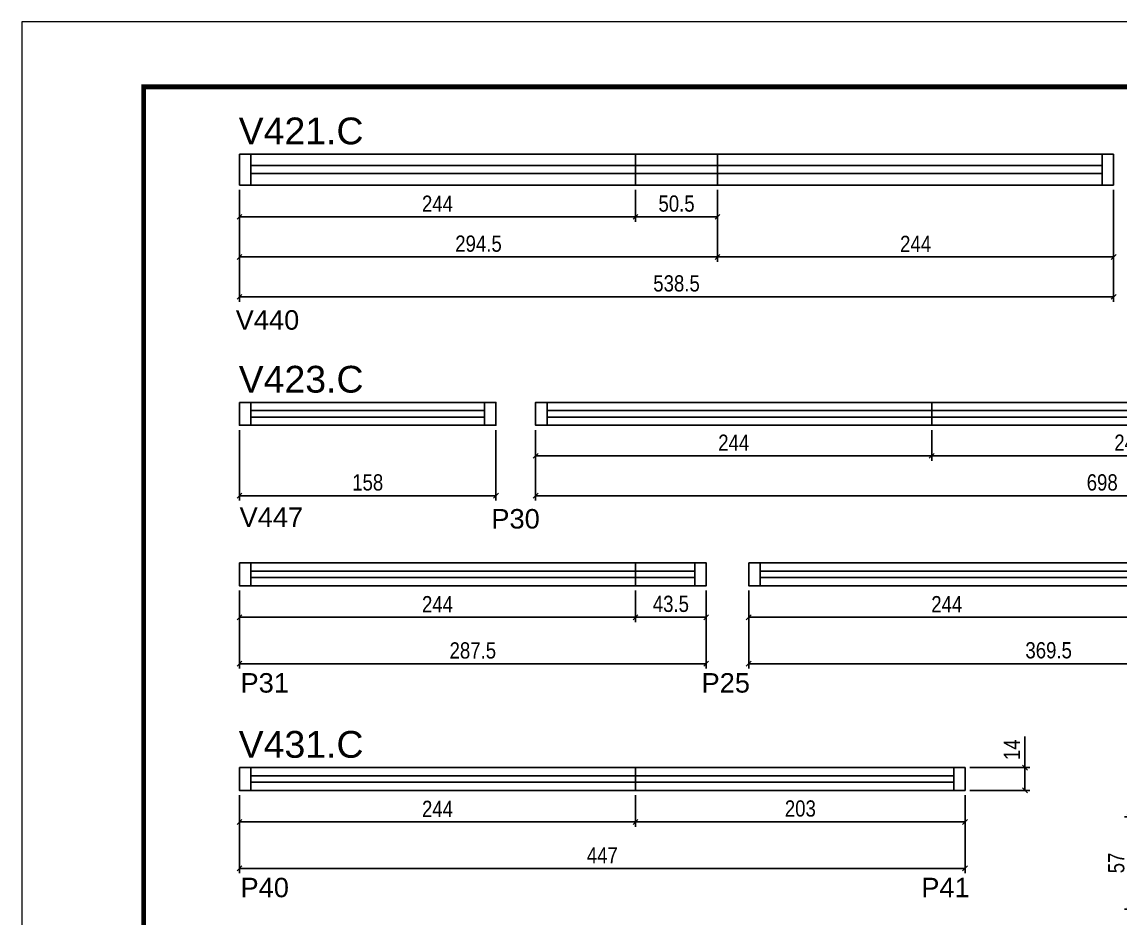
# Model space of a CAD drawing. Extents: x 1959 to 8212, y 239 to 4735.
# Drawn here: x 5142 to 5819, y 3035 to 3587 of the extents above; entities that cross this region are included whole.
import ezdxf

# ---------------------------------------------------------------- set-up
doc = ezdxf.new("R2010")
doc.units = 0
doc.linetypes.add('DASHED', pattern=[0.75, 0.5, -0.25])
for name, color, linetype in [('5', 5, 'Continuous'), ('COTA', 241, 'Continuous'), ('NOMENCLATURA', 7, 'Continuous'), ('Painéis', 200, 'Continuous'), ('SARR_2.2x7', 40, 'Continuous'), ('SARR_EDITAR', 141, 'Continuous')]:
    doc.layers.add(name, color=color, linetype=linetype)
doc.layers.add('Folhas', color=255, linetype='Continuous', lineweight=9)
doc.layers.add('SARRAFO DE PRESSAO', color=251, linetype='DASHED', lineweight=9)
doc.styles.add('COTA TECNICA', font='techl___.ttf', dxfattribs={"height": 10})
doc.styles.add('COTA TECNICA-50', font='techl___.ttf', dxfattribs={"height": 10})
doc.styles.get("Standard").update_dxf_attribs({"font": 'arial.ttf'})
doc.dimstyles.new('COTA PAINEL-50', dxfattribs={"dimtxt": 10, "dimasz": 3, "dimexe": 3, "dimexo": 3, "dimgap": 3, "dimtad": 1, "dimdec": 1, "dimzin": 12, "dimdsep": 46, "dimtxsty": 'COTA TECNICA-50', "dimblk1": 'OBLIQUE', "dimblk2": 'OBLIQUE', "dimsah": 1, "dimcen": 0.9, "dimclrd": 4, "dimclre": 4, "dimclrt": 240, "dimadec": 1, "dimazin": 3, "dimtfac": 1, "dimtdec": 1, "dimtmove": 0, "dimatfit": 3, "dimfxl": 1, "dimtolj": 1, "dimtzin": 12, "dimarcsym": 0})
doc.dimstyles.new('PAINEL', dxfattribs={"dimtxt": 10, "dimasz": 3, "dimexe": 3, "dimexo": 3, "dimgap": 3, "dimtad": 1, "dimdec": 1, "dimzin": 12, "dimdsep": 46, "dimtxsty": 'COTA TECNICA', "dimblk1": 'OBLIQUE', "dimblk2": 'OBLIQUE', "dimsah": 1, "dimcen": 0.9, "dimclrd": 4, "dimclre": 4, "dimclrt": 240, "dimadec": 1, "dimazin": 3, "dimtfac": 1, "dimtdec": 1, "dimtmove": 0, "dimatfit": 3, "dimfxl": 1, "dimtolj": 1, "dimtzin": 12, "dimarcsym": 0})

# ---------------------------------------------------------------- blocks, each defined once
blk = doc.blocks.new('9999999999')
at = {"layer": 'Folhas'}
blk.add_lwpolyline([(98138.98, 34190.21), (99623.98, 34190.21), (99623.98, 35240.21), (98138.98, 35240.21)], close=True, dxfattribs=at)
at = {"layer": 'Folhas', "color": 30, "const_width": 3}
blk.add_lwpolyline([(98213.98, 34230.21), (99583.98, 34230.21), (99583.98, 35200.21), (98213.98, 35200.21)], close=True, dxfattribs=at)
blk = doc.blocks.new('_Oblique')
at = {"color": 0, "linetype": 'ByBlock', "lineweight": -2}
blk.add_line((-0.5, -0.5), (0.5, 0.5), dxfattribs=at)
blk = doc.blocks.new('*D209')
at = {"layer": 'COTA', "color": 4, "lineweight": -2, "transparency": 16777216}
for p, q in [((5276.25, 3483.23), (5276.25, 3414.35)), ((5814.75, 3483.23), (5814.75, 3414.35)), ((5814.75, 3417.35), (5276.25, 3417.35))]:
    blk.add_line(p, q, dxfattribs=at)
at = {"layer": 'Defpoints', "color": 0, "transparency": 16777216}
for p in [(5276.25, 3486.23), (5814.75, 3486.23), (5276.25, 3417.35)]:
    blk.add_point(p, dxfattribs=at)
at = {"layer": 'COTA', "color": 4, "lineweight": -2, "transparency": 16777216, "xscale": 3, "yscale": 3, "zscale": 3, "rotation": 180}
blk.add_blockref('_Oblique', (5276.25, 3417.35), dxfattribs=at)
at = {"layer": 'COTA', "color": 4, "lineweight": -2, "transparency": 16777216, "xscale": 3, "yscale": 3, "zscale": 3}
blk.add_blockref('_Oblique', (5814.75, 3417.35), dxfattribs=at)
at = {"layer": 'COTA', "color": 240, "transparency": 16777216, "insert": (5545.5, 3425.59), "char_height": 10, "attachment_point": 5, "style": 'COTA TECNICA'}
blk.add_mtext('\\A1;538.5', dxfattribs=at)
blk = doc.blocks.new('*D210')
at = {"layer": 'COTA', "color": 4, "lineweight": -2, "transparency": 16777216}
for p, q in [((5276.25, 3483.23), (5276.25, 3438.93)), ((5570.75, 3483.23), (5570.75, 3438.93)), ((5276.25, 3441.93), (5570.75, 3441.93))]:
    blk.add_line(p, q, dxfattribs=at)
at = {"layer": 'Defpoints', "color": 0, "transparency": 16777216}
for p in [(5276.25, 3486.23), (5570.75, 3486.23), (5570.75, 3441.93)]:
    blk.add_point(p, dxfattribs=at)
at = {"layer": 'COTA', "color": 4, "lineweight": -2, "transparency": 16777216, "xscale": 3, "yscale": 3, "zscale": 3, "rotation": 180}
blk.add_blockref('_Oblique', (5276.25, 3441.93), dxfattribs=at)
at = {"layer": 'COTA', "color": 4, "lineweight": -2, "transparency": 16777216, "xscale": 3, "yscale": 3, "zscale": 3}
blk.add_blockref('_Oblique', (5570.75, 3441.93), dxfattribs=at)
at = {"layer": 'COTA', "color": 240, "transparency": 16777216, "insert": (5423.5, 3450.07), "char_height": 10, "attachment_point": 5, "style": 'COTA TECNICA'}
blk.add_mtext('\\A1;294.5', dxfattribs=at)
blk = doc.blocks.new('*D211')
at = {"layer": 'COTA', "color": 4, "lineweight": -2, "transparency": 16777216}
for p, q in [((5570.75, 3483.23), (5570.75, 3438.93)), ((5814.75, 3483.23), (5814.75, 3438.93)), ((5570.75, 3441.93), (5814.75, 3441.93))]:
    blk.add_line(p, q, dxfattribs=at)
at = {"layer": 'Defpoints', "color": 0, "transparency": 16777216}
for p in [(5570.75, 3486.23), (5814.75, 3486.23), (5814.75, 3441.93)]:
    blk.add_point(p, dxfattribs=at)
at = {"layer": 'COTA', "color": 4, "lineweight": -2, "transparency": 16777216, "xscale": 3, "yscale": 3, "zscale": 3, "rotation": 180}
blk.add_blockref('_Oblique', (5570.75, 3441.93), dxfattribs=at)
at = {"layer": 'COTA', "color": 4, "lineweight": -2, "transparency": 16777216, "xscale": 3, "yscale": 3, "zscale": 3}
blk.add_blockref('_Oblique', (5814.75, 3441.93), dxfattribs=at)
at = {"layer": 'COTA', "color": 240, "transparency": 16777216, "insert": (5692.75, 3450), "char_height": 10, "attachment_point": 5, "style": 'COTA TECNICA'}
blk.add_mtext('\\A1;244', dxfattribs=at)
blk = doc.blocks.new('*D212')
at = {"layer": 'COTA', "color": 4, "lineweight": -2, "transparency": 16777216}
for p, q in [((5276.25, 3483.23), (5276.25, 3463.64)), ((5520.25, 3483.23), (5520.25, 3463.64)), ((5276.25, 3466.64), (5520.25, 3466.64))]:
    blk.add_line(p, q, dxfattribs=at)
at = {"layer": 'Defpoints', "color": 0, "transparency": 16777216}
for p in [(5276.25, 3486.23), (5520.25, 3486.23), (5520.25, 3466.64)]:
    blk.add_point(p, dxfattribs=at)
at = {"layer": 'COTA', "color": 4, "lineweight": -2, "transparency": 16777216, "xscale": 3, "yscale": 3, "zscale": 3, "rotation": 180}
blk.add_blockref('_Oblique', (5276.25, 3466.64), dxfattribs=at)
at = {"layer": 'COTA', "color": 4, "lineweight": -2, "transparency": 16777216, "xscale": 3, "yscale": 3, "zscale": 3}
blk.add_blockref('_Oblique', (5520.25, 3466.64), dxfattribs=at)
at = {"layer": 'COTA', "color": 240, "transparency": 16777216, "insert": (5398.25, 3474.72), "char_height": 10, "attachment_point": 5, "style": 'COTA TECNICA'}
blk.add_mtext('\\A1;244', dxfattribs=at)
blk = doc.blocks.new('*D213')
at = {"layer": 'COTA', "color": 4, "lineweight": -2, "transparency": 16777216}
for p, q in [((5520.25, 3483.23), (5520.25, 3463.64)), ((5570.75, 3483.23), (5570.75, 3463.64)), ((5520.25, 3466.64), (5570.75, 3466.64))]:
    blk.add_line(p, q, dxfattribs=at)
at = {"layer": 'Defpoints', "color": 0, "transparency": 16777216}
for p in [(5520.25, 3486.23), (5570.75, 3486.23), (5570.75, 3466.64)]:
    blk.add_point(p, dxfattribs=at)
at = {"layer": 'COTA', "color": 4, "lineweight": -2, "transparency": 16777216, "xscale": 3, "yscale": 3, "zscale": 3, "rotation": 180}
blk.add_blockref('_Oblique', (5520.25, 3466.64), dxfattribs=at)
at = {"layer": 'COTA', "color": 4, "lineweight": -2, "transparency": 16777216, "xscale": 3, "yscale": 3, "zscale": 3}
blk.add_blockref('_Oblique', (5570.75, 3466.64), dxfattribs=at)
at = {"layer": 'COTA', "color": 240, "transparency": 16777216, "insert": (5545.5, 3474.75), "char_height": 10, "attachment_point": 5, "style": 'COTA TECNICA'}
blk.add_mtext('\\A1;50.5', dxfattribs=at)
blk = doc.blocks.new('*D225')
at = {"layer": 'COTA', "color": 4, "linetype": 'ByBlock', "lineweight": -2, "transparency": 16777216}
for p, q in [((5276.25, 3335.32), (5276.25, 3291.89)), ((5434.25, 3335.32), (5434.25, 3291.89)), ((5276.25, 3294.89), (5434.25, 3294.89))]:
    blk.add_line(p, q, dxfattribs=at)
at = {"layer": 'Defpoints', "color": 0, "linetype": 'ByBlock', "transparency": 16777216}
for p in [(5276.25, 3338.32), (5434.25, 3338.32), (5434.25, 3294.89)]:
    blk.add_point(p, dxfattribs=at)
at = {"layer": 'COTA', "color": 4, "linetype": 'ByBlock', "lineweight": -2, "transparency": 16777216, "xscale": 3, "yscale": 3, "zscale": 3, "rotation": 180}
blk.add_blockref('_Oblique', (5276.25, 3294.89), dxfattribs=at)
at = {"layer": 'COTA', "color": 4, "linetype": 'ByBlock', "lineweight": -2, "transparency": 16777216, "xscale": 3, "yscale": 3, "zscale": 3}
blk.add_blockref('_Oblique', (5434.25, 3294.89), dxfattribs=at)
at = {"layer": 'COTA', "color": 240, "linetype": 'ByBlock', "transparency": 16777216, "insert": (5355.25, 3303.03), "char_height": 10, "attachment_point": 5, "style": 'COTA TECNICA-50'}
blk.add_mtext('\\A1;158', dxfattribs=at)
blk = doc.blocks.new('*D218')
at = {"layer": 'COTA', "color": 4, "linetype": 'ByBlock', "lineweight": -2, "transparency": 16777216}
for p, q in [((5458.71, 3335.32), (5458.71, 3316.47)), ((5702.71, 3335.32), (5702.71, 3316.47)), ((5458.71, 3319.47), (5702.71, 3319.47))]:
    blk.add_line(p, q, dxfattribs=at)
at = {"layer": 'Defpoints', "color": 0, "linetype": 'ByBlock', "transparency": 16777216}
for p in [(5458.71, 3338.32), (5702.71, 3338.32), (5702.71, 3319.47)]:
    blk.add_point(p, dxfattribs=at)
at = {"layer": 'COTA', "color": 4, "linetype": 'ByBlock', "lineweight": -2, "transparency": 16777216, "xscale": 3, "yscale": 3, "zscale": 3, "rotation": 180}
blk.add_blockref('_Oblique', (5458.71, 3319.47), dxfattribs=at)
at = {"layer": 'COTA', "color": 4, "linetype": 'ByBlock', "lineweight": -2, "transparency": 16777216, "xscale": 3, "yscale": 3, "zscale": 3}
blk.add_blockref('_Oblique', (5702.71, 3319.47), dxfattribs=at)
at = {"layer": 'COTA', "color": 240, "linetype": 'ByBlock', "transparency": 16777216, "insert": (5580.71, 3327.55), "char_height": 10, "attachment_point": 5, "style": 'COTA TECNICA-50'}
blk.add_mtext('\\A1;244', dxfattribs=at)
blk = doc.blocks.new('*D219')
at = {"layer": 'COTA', "color": 4, "linetype": 'ByBlock', "lineweight": -2, "transparency": 16777216}
for p, q in [((5702.71, 3335.32), (5702.71, 3316.47)), ((5946.71, 3335.32), (5946.71, 3316.47)), ((5702.71, 3319.47), (5946.71, 3319.47))]:
    blk.add_line(p, q, dxfattribs=at)
at = {"layer": 'Defpoints', "color": 0, "linetype": 'ByBlock', "transparency": 16777216}
for p in [(5702.71, 3338.32), (5946.71, 3338.32), (5946.71, 3319.47)]:
    blk.add_point(p, dxfattribs=at)
at = {"layer": 'COTA', "color": 4, "linetype": 'ByBlock', "lineweight": -2, "transparency": 16777216, "xscale": 3, "yscale": 3, "zscale": 3, "rotation": 180}
blk.add_blockref('_Oblique', (5702.71, 3319.47), dxfattribs=at)
at = {"layer": 'COTA', "color": 4, "linetype": 'ByBlock', "lineweight": -2, "transparency": 16777216, "xscale": 3, "yscale": 3, "zscale": 3}
blk.add_blockref('_Oblique', (5946.71, 3319.47), dxfattribs=at)
at = {"layer": 'COTA', "color": 240, "linetype": 'ByBlock', "transparency": 16777216, "insert": (5824.71, 3327.55), "char_height": 10, "attachment_point": 5, "style": 'COTA TECNICA-50'}
blk.add_mtext('\\A1;244', dxfattribs=at)
blk = doc.blocks.new('*D220')
at = {"layer": 'COTA', "color": 4, "lineweight": -2, "transparency": 16777216}
for p, q in [((5458.71, 3335.32), (5458.71, 3291.89)), ((6156.71, 3335.32), (6156.71, 3291.89)), ((5458.71, 3294.89), (6156.71, 3294.89))]:
    blk.add_line(p, q, dxfattribs=at)
at = {"layer": 'Defpoints', "color": 0, "transparency": 16777216}
for p in [(5458.71, 3338.32), (6156.71, 3338.32), (6156.71, 3294.89)]:
    blk.add_point(p, dxfattribs=at)
at = {"layer": 'COTA', "color": 4, "lineweight": -2, "transparency": 16777216, "xscale": 3, "yscale": 3, "zscale": 3, "rotation": 180}
blk.add_blockref('_Oblique', (5458.71, 3294.89), dxfattribs=at)
at = {"layer": 'COTA', "color": 4, "lineweight": -2, "transparency": 16777216, "xscale": 3, "yscale": 3, "zscale": 3}
blk.add_blockref('_Oblique', (6156.71, 3294.89), dxfattribs=at)
at = {"layer": 'COTA', "color": 240, "transparency": 16777216, "insert": (5807.71, 3303.03), "char_height": 10, "attachment_point": 5, "style": 'COTA TECNICA'}
blk.add_mtext('\\A1;698', dxfattribs=at)
blk = doc.blocks.new('*D222')
at = {"layer": 'COTA', "color": 4, "linetype": 'ByBlock', "lineweight": -2, "transparency": 16777216}
for p, q in [((5276.25, 3236.49), (5276.25, 3188.41)), ((5563.75, 3236.49), (5563.75, 3188.41)), ((5276.25, 3191.41), (5563.75, 3191.41))]:
    blk.add_line(p, q, dxfattribs=at)
at = {"layer": 'Defpoints', "color": 0, "linetype": 'ByBlock', "transparency": 16777216}
for p in [(5276.25, 3239.49), (5563.75, 3239.49), (5563.75, 3191.41)]:
    blk.add_point(p, dxfattribs=at)
at = {"layer": 'COTA', "color": 4, "linetype": 'ByBlock', "lineweight": -2, "transparency": 16777216, "xscale": 3, "yscale": 3, "zscale": 3, "rotation": 180}
blk.add_blockref('_Oblique', (5276.25, 3191.41), dxfattribs=at)
at = {"layer": 'COTA', "color": 4, "linetype": 'ByBlock', "lineweight": -2, "transparency": 16777216, "xscale": 3, "yscale": 3, "zscale": 3}
blk.add_blockref('_Oblique', (5563.75, 3191.41), dxfattribs=at)
at = {"layer": 'COTA', "color": 240, "linetype": 'ByBlock', "transparency": 16777216, "insert": (5420, 3199.54), "char_height": 10, "attachment_point": 5, "style": 'COTA TECNICA-50'}
blk.add_mtext('\\A1;287.5', dxfattribs=at)
blk = doc.blocks.new('*D223')
at = {"layer": 'COTA', "color": 4, "lineweight": -2, "transparency": 16777216}
for p, q in [((5276.25, 3236.49), (5276.25, 3217.03)), ((5520.25, 3236.49), (5520.25, 3217.03)), ((5276.25, 3220.03), (5520.25, 3220.03))]:
    blk.add_line(p, q, dxfattribs=at)
at = {"layer": 'Defpoints', "color": 0, "transparency": 16777216}
for p in [(5276.25, 3239.49), (5520.25, 3239.49), (5520.25, 3220.03)]:
    blk.add_point(p, dxfattribs=at)
at = {"layer": 'COTA', "color": 4, "lineweight": -2, "transparency": 16777216, "xscale": 3, "yscale": 3, "zscale": 3, "rotation": 180}
blk.add_blockref('_Oblique', (5276.25, 3220.03), dxfattribs=at)
at = {"layer": 'COTA', "color": 4, "lineweight": -2, "transparency": 16777216, "xscale": 3, "yscale": 3, "zscale": 3}
blk.add_blockref('_Oblique', (5520.25, 3220.03), dxfattribs=at)
at = {"layer": 'COTA', "color": 240, "transparency": 16777216, "insert": (5398.25, 3228.1), "char_height": 10, "attachment_point": 5, "style": 'COTA TECNICA'}
blk.add_mtext('\\A1;244', dxfattribs=at)
blk = doc.blocks.new('*D224')
at = {"layer": 'COTA', "color": 4, "lineweight": -2, "transparency": 16777216}
for p, q in [((5520.25, 3236.49), (5520.25, 3217.03)), ((5563.75, 3236.49), (5563.75, 3217.03)), ((5520.25, 3220.03), (5563.75, 3220.03))]:
    blk.add_line(p, q, dxfattribs=at)
at = {"layer": 'Defpoints', "color": 0, "transparency": 16777216}
for p in [(5520.25, 3239.49), (5563.75, 3239.49), (5563.75, 3220.03)]:
    blk.add_point(p, dxfattribs=at)
at = {"layer": 'COTA', "color": 4, "lineweight": -2, "transparency": 16777216, "xscale": 3, "yscale": 3, "zscale": 3, "rotation": 180}
blk.add_blockref('_Oblique', (5520.25, 3220.03), dxfattribs=at)
at = {"layer": 'COTA', "color": 4, "lineweight": -2, "transparency": 16777216, "xscale": 3, "yscale": 3, "zscale": 3}
blk.add_blockref('_Oblique', (5563.75, 3220.03), dxfattribs=at)
at = {"layer": 'COTA', "color": 240, "transparency": 16777216, "insert": (5542, 3228.25), "char_height": 10, "attachment_point": 5, "style": 'COTA TECNICA'}
blk.add_mtext('\\A1;43.5', dxfattribs=at)
blk = doc.blocks.new('*D227')
at = {"layer": 'COTA', "color": 4, "linetype": 'ByBlock', "lineweight": -2, "transparency": 16777216}
for p, q in [((5589.97, 3236.49), (5589.97, 3188.41)), ((5959.47, 3236.49), (5959.47, 3188.41)), ((5589.97, 3191.41), (5959.47, 3191.41))]:
    blk.add_line(p, q, dxfattribs=at)
at = {"layer": 'Defpoints', "color": 0, "linetype": 'ByBlock', "transparency": 16777216}
for p in [(5589.97, 3239.49), (5959.47, 3239.49), (5959.47, 3191.41)]:
    blk.add_point(p, dxfattribs=at)
at = {"layer": 'COTA', "color": 4, "linetype": 'ByBlock', "lineweight": -2, "transparency": 16777216, "xscale": 3, "yscale": 3, "zscale": 3, "rotation": 180}
blk.add_blockref('_Oblique', (5589.97, 3191.41), dxfattribs=at)
at = {"layer": 'COTA', "color": 4, "linetype": 'ByBlock', "lineweight": -2, "transparency": 16777216, "xscale": 3, "yscale": 3, "zscale": 3}
blk.add_blockref('_Oblique', (5959.47, 3191.41), dxfattribs=at)
at = {"layer": 'COTA', "color": 240, "linetype": 'ByBlock', "transparency": 16777216, "insert": (5774.72, 3199.66), "char_height": 10, "attachment_point": 5, "style": 'COTA TECNICA-50'}
blk.add_mtext('\\A1;369.5', dxfattribs=at)
blk = doc.blocks.new('*D228')
at = {"layer": 'COTA', "color": 4, "lineweight": -2, "transparency": 16777216}
for p, q in [((5589.97, 3236.49), (5589.97, 3217.03)), ((5833.97, 3236.49), (5833.97, 3217.03)), ((5589.97, 3220.03), (5833.97, 3220.03))]:
    blk.add_line(p, q, dxfattribs=at)
at = {"layer": 'Defpoints', "color": 0, "transparency": 16777216}
for p in [(5589.97, 3239.49), (5833.97, 3239.49), (5833.97, 3220.03)]:
    blk.add_point(p, dxfattribs=at)
at = {"layer": 'COTA', "color": 4, "lineweight": -2, "transparency": 16777216, "xscale": 3, "yscale": 3, "zscale": 3, "rotation": 180}
blk.add_blockref('_Oblique', (5589.97, 3220.03), dxfattribs=at)
at = {"layer": 'COTA', "color": 4, "lineweight": -2, "transparency": 16777216, "xscale": 3, "yscale": 3, "zscale": 3}
blk.add_blockref('_Oblique', (5833.97, 3220.03), dxfattribs=at)
at = {"layer": 'COTA', "color": 240, "transparency": 16777216, "insert": (5711.97, 3228.1), "char_height": 10, "attachment_point": 5, "style": 'COTA TECNICA'}
blk.add_mtext('\\A1;244', dxfattribs=at)
blk = doc.blocks.new('*D234')
at = {"layer": 'COTA', "color": 4, "linetype": 'ByBlock', "lineweight": -2, "transparency": 16777216}
for p, q in [((5276.25, 3110.46), (5276.25, 3062.38)), ((5723.25, 3110.46), (5723.25, 3062.38)), ((5276.25, 3065.38), (5723.25, 3065.38))]:
    blk.add_line(p, q, dxfattribs=at)
at = {"layer": 'Defpoints', "color": 0, "linetype": 'ByBlock', "transparency": 16777216}
for p in [(5276.25, 3113.46), (5723.25, 3113.46), (5723.25, 3065.38)]:
    blk.add_point(p, dxfattribs=at)
at = {"layer": 'COTA', "color": 4, "linetype": 'ByBlock', "lineweight": -2, "transparency": 16777216, "xscale": 3, "yscale": 3, "zscale": 3, "rotation": 180}
blk.add_blockref('_Oblique', (5276.25, 3065.38), dxfattribs=at)
at = {"layer": 'COTA', "color": 4, "linetype": 'ByBlock', "lineweight": -2, "transparency": 16777216, "xscale": 3, "yscale": 3, "zscale": 3}
blk.add_blockref('_Oblique', (5723.25, 3065.38), dxfattribs=at)
at = {"layer": 'COTA', "color": 240, "linetype": 'ByBlock', "transparency": 16777216, "insert": (5499.75, 3073.45), "char_height": 10, "attachment_point": 5, "style": 'COTA TECNICA-50'}
blk.add_mtext('\\A1;447', dxfattribs=at)
blk = doc.blocks.new('*D235')
at = {"layer": 'COTA', "color": 4, "lineweight": -2, "transparency": 16777216}
for p, q in [((5276.25, 3110.46), (5276.25, 3091)), ((5520.25, 3110.46), (5520.25, 3091)), ((5276.25, 3094), (5520.25, 3094))]:
    blk.add_line(p, q, dxfattribs=at)
at = {"layer": 'Defpoints', "color": 0, "transparency": 16777216}
for p in [(5276.25, 3113.46), (5520.25, 3113.46), (5520.25, 3094)]:
    blk.add_point(p, dxfattribs=at)
at = {"layer": 'COTA', "color": 4, "lineweight": -2, "transparency": 16777216, "xscale": 3, "yscale": 3, "zscale": 3, "rotation": 180}
blk.add_blockref('_Oblique', (5276.25, 3094), dxfattribs=at)
at = {"layer": 'COTA', "color": 4, "lineweight": -2, "transparency": 16777216, "xscale": 3, "yscale": 3, "zscale": 3}
blk.add_blockref('_Oblique', (5520.25, 3094), dxfattribs=at)
at = {"layer": 'COTA', "color": 240, "transparency": 16777216, "insert": (5398.25, 3102.07), "char_height": 10, "attachment_point": 5, "style": 'COTA TECNICA'}
blk.add_mtext('\\A1;244', dxfattribs=at)
blk = doc.blocks.new('*D236')
at = {"layer": 'COTA', "color": 4, "lineweight": -2, "transparency": 16777216}
for p, q in [((5520.25, 3110.46), (5520.25, 3091)), ((5723.25, 3110.46), (5723.25, 3091)), ((5520.25, 3094), (5723.25, 3094))]:
    blk.add_line(p, q, dxfattribs=at)
at = {"layer": 'Defpoints', "color": 0, "transparency": 16777216}
for p in [(5520.25, 3113.46), (5723.25, 3113.46), (5723.25, 3094)]:
    blk.add_point(p, dxfattribs=at)
at = {"layer": 'COTA', "color": 4, "lineweight": -2, "transparency": 16777216, "xscale": 3, "yscale": 3, "zscale": 3, "rotation": 180}
blk.add_blockref('_Oblique', (5520.25, 3094), dxfattribs=at)
at = {"layer": 'COTA', "color": 4, "lineweight": -2, "transparency": 16777216, "xscale": 3, "yscale": 3, "zscale": 3}
blk.add_blockref('_Oblique', (5723.25, 3094), dxfattribs=at)
at = {"layer": 'COTA', "color": 240, "transparency": 16777216, "insert": (5621.75, 3102.22), "char_height": 10, "attachment_point": 5, "style": 'COTA TECNICA'}
blk.add_mtext('\\A1;203', dxfattribs=at)
blk = doc.blocks.new('*D237')
at = {"layer": 'COTA', "color": 4, "lineweight": -2, "transparency": 16777216}
for p, q in [((5760.14, 3127.46), (5760.14, 3146.58)), ((5726.25, 3127.46), (5763.14, 3127.46)), ((5760.14, 3113.46), (5760.14, 3127.46)), ((5726.25, 3113.46), (5763.14, 3113.46))]:
    blk.add_line(p, q, dxfattribs=at)
at = {"layer": 'Defpoints', "color": 0, "transparency": 16777216}
for p in [(5723.25, 3127.46), (5760.14, 3127.46), (5723.25, 3113.46)]:
    blk.add_point(p, dxfattribs=at)
at = {"layer": 'COTA', "color": 4, "lineweight": -2, "transparency": 16777216, "xscale": 3, "yscale": 3, "zscale": 3}
for p, rotation in [((5760.14, 3127.46), 90), ((5760.14, 3113.46), 270)]:
    blk.add_blockref('_Oblique', p, dxfattribs=dict(at, rotation=rotation))
at = {"layer": 'COTA', "color": 240, "transparency": 16777216, "insert": (5752.06, 3138.52), "char_height": 10, "attachment_point": 5, "rotation": 90, "style": 'COTA TECNICA'}
blk.add_mtext('\\A1;14', dxfattribs=at)
blk = doc.blocks.new('*D241')
at = {"layer": 'COTA', "color": 4, "lineweight": -2, "transparency": 16777216}
for p, q in [((5837.26, 3097.24), (5821.52, 3097.24)), ((5824.52, 3040.24), (5824.52, 3097.24)), ((5837.26, 3040.24), (5821.52, 3040.24))]:
    blk.add_line(p, q, dxfattribs=at)
at = {"layer": 'Defpoints', "color": 0, "transparency": 16777216}
for p in [(5824.52, 3097.24), (5840.26, 3097.24), (5840.26, 3040.24)]:
    blk.add_point(p, dxfattribs=at)
at = {"layer": 'COTA', "color": 4, "lineweight": -2, "transparency": 16777216, "xscale": 3, "yscale": 3, "zscale": 3}
for p, rotation in [((5824.52, 3097.24), 90), ((5824.52, 3040.24), 270)]:
    blk.add_blockref('_Oblique', p, dxfattribs=dict(at, rotation=rotation))
at = {"layer": 'COTA', "color": 240, "transparency": 16777216, "insert": (5816.41, 3068.74), "char_height": 10, "attachment_point": 5, "rotation": 90, "style": 'COTA TECNICA'}
blk.add_mtext('\\A1;57', dxfattribs=at)

msp = doc.modelspace()

# ---------------------------------------------------------------- linework, layer by layer
at = {"layer": 'Painéis'}
for p, q in [((5276.25, 3486.23), (5276.25, 3505.23)), ((5276.25, 3505.23), (5814.75, 3505.23)), ((5520.25, 3486.23), (5520.25, 3505.23)), ((5570.75, 3505.23), (5570.75, 3486.23)), ((5814.75, 3505.23), (5814.75, 3486.23)), ((5814.75, 3486.23), (5276.25, 3486.23)), ((5702.71, 3352.32), (6156.71, 3352.32)), ((5702.71, 3338.32), (5702.71, 3352.32)), ((6156.71, 3338.32), (5702.71, 3338.32))]:
    msp.add_line(p, q, dxfattribs=at)
at = {"layer": 'Painéis', "linetype": 'ByBlock'}
for p, q in [((5520.25, 3253.49), (5520.25, 3239.49)), ((5520.25, 3127.46), (5520.25, 3113.46))]:
    msp.add_line(p, q, dxfattribs=at)
for points in [[(5276.25, 3352.32), (5276.25, 3338.32), (5434.25, 3338.32), (5434.25, 3352.32)], [(5276.25, 3253.49), (5276.25, 3239.49), (5563.75, 3239.49), (5563.75, 3253.49)], [(5589.97, 3253.49), (5589.97, 3239.49), (5959.47, 3239.49), (5959.47, 3253.49)], [(5276.25, 3127.46), (5276.25, 3113.46), (5723.25, 3113.46), (5723.25, 3127.46)]]:
    msp.add_lwpolyline(points, close=True, dxfattribs=at)
at = {"layer": 'Painéis'}
msp.add_lwpolyline([(5702.71, 3338.32), (5458.71, 3338.32), (5458.71, 3352.32), (5702.71, 3352.32)], close=True, dxfattribs=at)
at = {"layer": 'SARR_2.2x7', "linetype": 'Continuous'}
for p, q in [((5283.25, 3505.23), (5283.25, 3486.23)), ((5807.75, 3505.23), (5807.75, 3486.23)), ((5283.25, 3498.23), (5570.75, 3498.23)), ((5570.75, 3498.23), (5807.75, 3498.23)), ((5283.25, 3493.23), (5570.75, 3493.23)), ((5570.75, 3493.23), (5807.75, 3493.23)), ((5283.25, 3352.32), (5283.25, 3338.32)), ((5427.25, 3352.32), (5427.25, 3338.32)), ((5465.71, 3352.32), (5465.71, 3338.32)), ((5283.25, 3253.49), (5283.25, 3239.49)), ((5556.75, 3253.49), (5556.75, 3239.49)), ((5596.97, 3253.49), (5596.97, 3239.49)), ((5283.25, 3127.46), (5283.25, 3113.46)), ((5716.25, 3127.46), (5716.25, 3113.46))]:
    msp.add_line(p, q, dxfattribs=at)
at = {"layer": 'SARR_EDITAR', "linetype": 'Continuous'}
for p, q in [((5283.25, 3347.32), (5427.25, 3347.32)), ((5283.25, 3343.32), (5427.25, 3343.32)), ((5702.71, 3347.32), (5465.71, 3347.32)), ((5465.71, 3343.32), (5702.71, 3343.32)), ((5946.71, 3347.32), (5702.71, 3347.32)), ((5702.71, 3343.32), (5946.71, 3343.32)), ((5283.25, 3248.49), (5556.75, 3248.49)), ((5596.97, 3248.49), (5833.97, 3248.49)), ((5283.25, 3244.49), (5556.75, 3244.49)), ((5596.97, 3244.49), (5833.97, 3244.49)), ((5283.25, 3122.46), (5716.25, 3122.46)), ((5283.25, 3118.46), (5716.25, 3118.46))]:
    msp.add_line(p, q, dxfattribs=at)

# ---------------------------------------------------------------- block references
at = {"layer": 'SARRAFO DE PRESSAO', "color": 6, "linetype": 'ByBlock'}
msp.add_blockref('9999999999', (-92996.71, -31653.56), dxfattribs=at)

# ---------------------------------------------------------------- texts
at = {"layer": '5', "linetype": 'Continuous'}
for s, rotation, p in [('V440', 359.99996, (5273.93, 3397.14)), ('V447', 0.00004, (5276.33, 3275.69)), ('P30', 359.99996, (5431.42, 3274.69)), ('P31', 359.99996, (5276.9, 3173.65)), ('P25', 359.99996, (5560.91, 3173.65)), ('P40', 359.99996, (5276.9, 3047.62)), ('P41', 359.99996, (5696.26, 3047.62))]:
    msp.add_text(s, height=12, rotation=rotation, dxfattribs=at).set_placement(p)
at = {"layer": 'NOMENCLATURA', "linetype": 'Continuous'}
for s, p in [('V421.C', (5275.78, 3511.29)), ('V423.C', (5275.78, 3358.38)), ('V431.C', (5275.78, 3133.52))]:
    msp.add_text(s, height=16.5, dxfattribs=at).set_placement(p)

# ---------------------------------------------------------------- dimensions: what is measured, and where the dimension line sits
at = {"layer": 'COTA'}
for base, p1, p2, picture, middle in [((5276.25, 3417.35), (5814.75, 3486.23), (5276.25, 3486.23), '*D209', (5545.5, 3425.59)), ((5570.75, 3441.93), (5276.25, 3486.23), (5570.75, 3486.23), '*D210', (5423.5, 3450.07)), ((5520.25, 3466.64), (5276.25, 3486.23), (5520.25, 3486.23), '*D212', (5398.25, 3474.72)), ((6156.71, 3294.89), (5458.71, 3338.32), (6156.71, 3338.32), '*D220', (5807.71, 3303.03)), ((5520.25, 3220.03), (5276.25, 3239.49), (5520.25, 3239.49), '*D223', (5398.25, 3228.1)), ((5833.97, 3220.03), (5589.97, 3239.49), (5833.97, 3239.49), '*D228', (5711.97, 3228.1)), ((5520.25, 3094), (5276.25, 3113.46), (5520.25, 3113.46), '*D235', (5398.25, 3102.07))]:
    dim = msp.add_linear_dim(base=base, p1=p1, p2=p2, dimstyle='PAINEL', dxfattribs=at)
    dim.commit()
    dim.dimension.update_dxf_attribs({"geometry": picture, "text_midpoint": middle})
for base, p1, p2, picture, middle in [((5570.75, 3466.64), (5520.25, 3486.23), (5570.75, 3486.23), '*D213', (5545.5, 3474.75)), ((5814.75, 3441.93), (5570.75, 3486.23), (5814.75, 3486.23), '*D211', (5692.75, 3450)), ((5563.75, 3220.03), (5520.25, 3239.49), (5563.75, 3239.49), '*D224', (5542, 3228.25)), ((5723.25, 3094), (5520.25, 3113.46), (5723.25, 3113.46), '*D236', (5621.75, 3102.22))]:
    dim = msp.add_linear_dim(base=base, p1=p1, p2=p2, dimstyle='PAINEL', override={"dimtmove": 1}, dxfattribs=at)
    dim.commit()
    dim.dimension.update_dxf_attribs({"geometry": picture, "text_midpoint": middle})
at = {"layer": 'COTA', "color": 1, "linetype": 'ByBlock'}
for base, p1, p2, picture, middle in [((5434.25, 3294.89), (5276.25, 3338.32), (5434.25, 3338.32), '*D225', (5355.25, 3303.03)), ((5702.71, 3319.47), (5458.71, 3338.32), (5702.71, 3338.32), '*D218', (5580.71, 3327.55)), ((5946.71, 3319.47), (5702.71, 3338.32), (5946.71, 3338.32), '*D219', (5824.71, 3327.55)), ((5563.75, 3191.41), (5276.25, 3239.49), (5563.75, 3239.49), '*D222', (5420, 3199.54)), ((5959.47, 3191.41), (5589.97, 3239.49), (5959.47, 3239.49), '*D227', (5774.72, 3199.66)), ((5723.25, 3065.38), (5276.25, 3113.46), (5723.25, 3113.46), '*D234', (5499.75, 3073.45))]:
    dim = msp.add_linear_dim(base=base, p1=p1, p2=p2, dimstyle='COTA PAINEL-50', override={"dimarcsym": 1}, dxfattribs=at)
    dim.commit()
    dim.dimension.update_dxf_attribs({"geometry": picture, "text_midpoint": middle})
at = {"layer": 'COTA'}
for base, p1, p2, angle, picture, middle in [((5760.14, 3127.46), (5723.25, 3113.46), (5723.25, 3127.46), 90, '*D237', (5752.06, 3138.52)), ((5824.52, 3097.24), (5840.26, 3040.24), (5840.26, 3097.24), 270, '*D241', (5816.41, 3068.74))]:
    dim = msp.add_linear_dim(base=base, p1=p1, p2=p2, angle=angle, dimstyle='PAINEL', dxfattribs=at)
    dim.commit()
    dim.dimension.update_dxf_attribs({"geometry": picture, "text_midpoint": middle})

doc.saveas('drawing.dxf')
